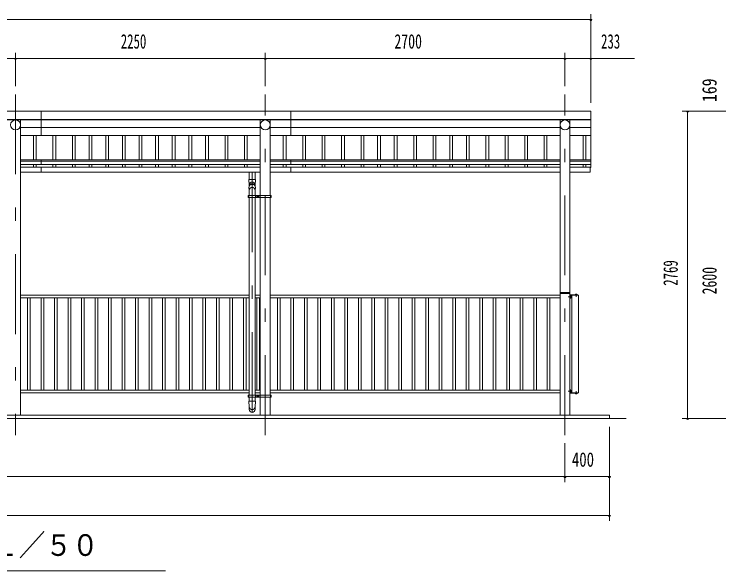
# Model space of a CAD drawing. Units: millimetres, scale not verified. Extents: x -26656 to 26658, y -10500 to 10500.
# Drawn here: x 4023 to 10372, y 420 to 5439 of the extents above; entities that cross this region are included whole.
import ezdxf
from ezdxf.enums import TextEntityAlignment as Align

# ---------------------------------------------------------------- set-up
doc = ezdxf.new("R2010")
doc.units = ezdxf.units.MM
doc.header["$LTSCALE"] = 60
doc.linetypes.add('USER3', pattern=[24, 12, -5, 2, -5])
for name, color, linetype, lineweight in [('0-2_1-05BOLD', 7, 'Continuous', 18), ('0-3_1-25CENTER', 3, 'USER3', 18), ('0-4_1-45THIN', 4, 'Continuous', 18), ('0-5_1-55DIM', 3, 'Continuous', 18)]:
    doc.layers.add(name, color=color, linetype=linetype, lineweight=lineweight)
doc.styles.add('ＭＳ ゴシック', font='')
doc.styles.get('ＭＳ ゴシック').set_extended_font_data('MS Gothic')

msp = doc.modelspace()

# ---------------------------------------------------------------- linework, layer by layer
at = {"layer": '0-2_1-05BOLD'}
for p, q in [((4265.91, 4345.48), (4265.91, 4563.67)), ((6515.91, 4345.48), (6515.91, 4563.67)), ((-1447.09, 4488.53), (9218.91, 4488.53)), ((9218.91, 4484.46), (-1447.09, 4484.46)), ((4080.46, 4484.46), (4080.46, 1824.67)), ((6241.36, 4484.46), (6241.36, 3802.67)), ((6330.46, 3802.67), (6330.46, 4484.46)), ((8941.36, 1824.67), (8941.36, 4484.46)), ((9030.46, 4484.46), (9030.46, 1824.67)), ((6241.36, 4414.97), (4080.46, 4414.97)), ((8941.36, 4414.97), (6330.46, 4414.97)), ((9030.46, 4414.97), (9218.91, 4414.97)), ((4080.46, 4345.48), (6241.36, 4345.48)), ((6330.46, 4345.48), (8941.36, 4345.48)), ((9218.91, 4345.48), (9030.46, 4345.48)), ((6241.36, 4123.86), (4080.46, 4123.86)), ((4080.46, 4113.43), (6241.36, 4113.43)), ((6241.36, 4083.82), (4080.46, 4083.82)), ((4265.91, 4123.86), (4265.91, 4083.82)), ((8941.36, 4123.86), (6330.46, 4123.86)), ((6330.46, 4113.43), (8941.36, 4113.43)), ((8941.36, 4083.82), (6330.46, 4083.82)), ((6515.91, 4083.82), (6515.91, 4123.86)), ((9030.46, 4123.86), (9218.91, 4123.86)), ((9218.91, 4113.43), (9030.46, 4113.43)), ((9218.91, 4083.82), (9030.46, 4083.82)), ((4080.46, 4057.49), (6241.36, 4057.49)), ((6241.36, 4012.49), (4080.46, 4012.49)), ((4265.91, 4057.49), (4265.91, 4012.49)), ((6140.41, 4012.49), (6140.41, 3947.34)), ((6195.41, 3947.34), (6195.41, 4012.49)), ((6330.46, 4057.49), (8941.36, 4057.49)), ((8941.36, 4012.49), (6330.46, 4012.49)), ((6515.91, 4012.49), (6515.91, 4057.49)), ((6132.71, 3794.67), (6138.81, 3794.67)), ((6138.81, 3786.67), (6138.81, 3802.67)), ((6140.41, 2002.67), (6140.41, 3786.67)), ((6195.41, 3786.67), (6195.41, 2002.67)), ((6197.01, 3802.67), (6197.01, 3786.67)), ((6239.76, 3802.67), (6239.76, 3786.67)), ((6241.36, 3786.67), (6241.36, 2002.67)), ((6330.46, 2002.67), (6330.46, 3786.67)), ((6332.06, 3786.67), (6332.06, 3802.67)), ((6332.06, 3794.67), (6338.16, 3794.67)), ((8944.36, 2927.67), (9027.46, 2927.67)), ((6140.41, 2904.67), (4080.46, 2904.67)), ((4080.46, 2879.67), (6140.41, 2879.67)), ((6195.41, 2904.67), (6241.36, 2904.67)), ((6241.36, 2879.67), (6195.41, 2879.67)), ((8941.36, 2904.67), (6330.46, 2904.67)), ((6330.46, 2879.67), (8941.36, 2879.67)), ((9030.46, 2919.67), (8941.36, 2919.67)), ((9035.26, 2891.67), (9037.26, 2889.67)), ((9037.26, 2887.67), (9035.26, 2889.67)), ((9037.26, 2893.42), (9042.06, 2893.42)), ((9042.06, 2885.92), (9037.26, 2885.92)), ((9046.66, 2024.67), (9046.66, 2904.67)), ((9082.57, 2912.96), (9082.57, 2909.47)), ((9088.35, 2909.47), (9088.35, 2912.96)), ((6140.41, 2049.67), (4080.46, 2049.67)), ((6241.36, 2049.67), (6195.41, 2049.67)), ((8941.36, 2049.67), (6330.46, 2049.67)), ((9037.26, 2041.67), (9035.26, 2039.67)), ((9035.26, 2037.67), (9037.26, 2039.67)), ((9042.06, 2043.42), (9037.26, 2043.42)), ((9037.26, 2035.92), (9042.06, 2035.92)), ((4080.46, 2024.67), (6140.41, 2024.67)), ((6132.71, 1994.67), (6138.81, 1994.67)), ((6138.81, 1986.67), (6138.81, 2002.67)), ((6140.41, 1949.76), (6140.41, 1986.67)), ((6195.41, 2024.67), (6241.36, 2024.67)), ((6195.41, 1986.67), (6195.41, 1949.76)), ((6197.01, 2002.67), (6197.01, 1986.67)), ((6239.76, 2002.67), (6239.76, 1986.67)), ((6241.36, 1986.67), (6241.36, 1824.67)), ((6330.46, 2024.67), (8941.36, 2024.67)), ((6330.46, 1824.67), (6330.46, 1986.67)), ((6332.06, 1986.67), (6332.06, 2002.67)), ((6332.06, 1994.67), (6338.16, 1994.67)), ((9082.57, 2016.38), (9082.57, 2019.87)), ((9088.35, 2019.87), (9088.35, 2016.38)), ((-1764.09, 1794.67), (9535.91, 1794.67)), ((9385.91, 1824.67), (-1614.09, 1824.67)), ((9385.91, 1824.67), (9385.91, 1794.67))]:
    msp.add_line(p, q, dxfattribs=at)
for points in [[(-1447.09, 4054.91), (-1447.09, 4563.67), (9218.91, 4563.67), (9218.91, 4054.91), (9213.91, 4054.91)], [(9030.46, 4057.49), (9213.91, 4057.49), (9213.91, 4012.49), (9030.46, 4012.49)], [(6140.41, 3885.11), (6140.41, 3897.68), (6138.41, 3947.34), (6197.41, 3947.34), (6195.41, 3897.68), (6195.41, 3885.11)], [(6140.41, 3802.67), (6140.41, 3850.17), (6138.41, 3876.01)], [(6197.4, 3876.13), (6195.41, 3850.17), (6195.41, 3802.67)], [(9033.66, 2903.67), (9033.66, 2872.87), (9030.46, 2872.87)], [(9033.66, 2881.17), (9035.26, 2881.17), (9035.26, 2898.17), (9033.66, 2898.17)], [(9034.66, 2907.87), (9100.46, 2907.87), (9100.46, 2904.67)], [(9034.66, 2904.67), (9106.66, 2904.67), (9106.66, 2024.67), (9034.66, 2024.67)], [(9035.26, 2897.47), (9037.26, 2897.47), (9037.26, 2881.87), (9035.26, 2881.87)], [(9037.26, 2882.16), (9042.06, 2882.16), (9042.76, 2883.37), (9042.76, 2895.97), (9042.06, 2897.18), (9037.26, 2897.18)], [(9091.71, 2907.87), (9091.71, 2909.47), (9079.21, 2909.47), (9079.21, 2907.87)], [(9079.69, 2909.47), (9079.69, 2912.96), (9080.56, 2913.47), (9090.36, 2913.47), (9091.23, 2912.96), (9091.23, 2909.47)], [(9033.66, 2025.67), (9033.66, 2056.47), (9030.46, 2056.47)], [(9033.66, 2048.17), (9035.26, 2048.17), (9035.26, 2031.17), (9033.66, 2031.17)], [(9035.26, 2031.87), (9037.26, 2031.87), (9037.26, 2047.47), (9035.26, 2047.47)], [(9037.26, 2047.18), (9042.06, 2047.18), (9042.76, 2045.97), (9042.76, 2033.37), (9042.06, 2032.17), (9037.26, 2032.17)], [(9034.66, 2021.47), (9100.46, 2021.47), (9100.46, 2024.67)], [(9091.71, 2021.47), (9091.71, 2019.87), (9079.21, 2019.87), (9079.21, 2021.47)], [(9079.69, 2019.87), (9079.69, 2016.38), (9080.56, 2015.87), (9090.36, 2015.87), (9091.23, 2016.38), (9091.23, 2019.87)], [(6195.41, 1874.25), (6195.41, 1900.1), (6197.41, 1949.76), (6138.41, 1949.76), (6140.41, 1900.1), (6140.41, 1874.25)]]:
    msp.add_lwpolyline(points, dxfattribs=at)
for points in [[(6132.71, 3786.67), (6132.71, 3802.67), (6338.16, 3802.67), (6338.16, 3786.67)], [(6213.38, 3797.56), (6218.38, 3800.44), (6223.39, 3797.56), (6223.39, 3791.78), (6218.38, 3788.9), (6213.38, 3791.78)], [(6132.71, 2002.67), (6132.71, 1986.67), (6338.16, 1986.67), (6338.16, 2002.67)], [(6213.38, 1991.78), (6218.38, 1988.9), (6223.39, 1991.78), (6223.39, 1997.56), (6218.38, 2000.44), (6213.38, 1997.56)]]:
    msp.add_lwpolyline(points, close=True, dxfattribs=at)
for centre, radius in [((4035.91, 4439.91), 44.55), ((6285.91, 4439.91), 44.55), ((8985.91, 4439.91), 44.55), ((6218.38, 3794.67), 6.25), ((6218.38, 3794.67), 4.9), ((6218.38, 1994.67), 6.25), ((6218.38, 1994.67), 4.9)]:
    msp.add_circle(centre, radius, dxfattribs=at)
for centre, radius, start, end in [((4035.91, 4439.22), 44.55, 180, 0), ((6285.91, 4439.22), 44.55, 180, 0), ((8985.91, 4439.22), 44.55, 180, 0), ((6167.91, 3874.29), 29.55, 3.56303, 176.43697), ((6167.91, 3897.97), 27.55, 3.55867, 176.44133), ((6167.91, 3882.8), 27.55, 3.55867, 176.44133), ((6167.91, 3849.19), 27.55, 3.55867, 176.44133), ((8944.36, 2924.67), 3, 90, 180), ((9027.46, 2924.67), 3, 0, 90), ((9034.66, 2903.67), 4.2, 90, 180), ((9034.66, 2903.67), 1, 90, 180), ((9032.3, 2889.67), 10.46, 338.97459, 21.0237), ((9039.89, 2895.3), 2.88, 319.27318, 360), ((9039.89, 2884.04), 2.88, 0, 40.72682), ((9081.13, 2911.15), 2.32, 51.46857, 90), ((9085.46, 2904.96), 8.51, 70.17088, 109.83133), ((9089.79, 2911.15), 2.32, 90, 128.54623), ((9032.3, 2039.67), 10.46, 338.9763, 21.02541), ((9039.89, 2045.3), 2.88, 319.27318, 360), ((9039.89, 2034.04), 2.88, 0, 40.72682), ((9034.66, 2025.67), 4.2, 180, 270), ((9034.66, 2025.67), 1, 180, 270), ((9081.13, 2018.19), 2.32, 270, 308.53143), ((9085.46, 2024.38), 8.51, 250.16867, 289.82912), ((9089.79, 2018.19), 2.32, 231.45377, 270), ((6167.91, 1901.08), 27.55, 183.55867, 356.44133), ((6167.91, 1875.97), 27.55, 183.56303, 356.43697)]:
    msp.add_arc(centre, radius, start, end, dxfattribs=at)
at = {"layer": '0-3_1-25CENTER'}
for p, q in [((4035.91, 4714.67), (4035.91, 1644.67)), ((6285.91, 1644.67), (6285.91, 4714.67)), ((8985.91, 1644.67), (8985.91, 4714.67)), ((6167.91, 4012.49), (6167.91, 1836.31)), ((6230.88, 3794.67), (6205.88, 3794.67)), ((6218.38, 3782.17), (6218.38, 3807.17)), ((9046.77, 2889.67), (9014.86, 2889.67)), ((9085.46, 2916.38), (9085.46, 2890.19)), ((9014.86, 2039.67), (9046.77, 2039.67)), ((9085.46, 2039.15), (9085.46, 2012.96)), ((6230.88, 1994.67), (6205.88, 1994.67)), ((6218.38, 1982.17), (6218.38, 2007.17))]:
    msp.add_line(p, q, dxfattribs=at)
at = {"layer": '0-4_1-45THIN'}
for p, q in [((4198.41, 4345.48), (4198.41, 4123.86)), ((4223.41, 4123.86), (4223.41, 4345.48)), ((4373.41, 4123.86), (4373.41, 4345.48)), ((4398.41, 4345.48), (4398.41, 4123.86)), ((4548.41, 4345.48), (4548.41, 4123.86)), ((4573.41, 4123.86), (4573.41, 4345.48)), ((4698.41, 4123.86), (4698.41, 4345.48)), ((4723.41, 4345.48), (4723.41, 4123.86)), ((4848.41, 4345.48), (4848.41, 4123.86)), ((4873.41, 4123.86), (4873.41, 4345.48)), ((4998.41, 4123.86), (4998.41, 4345.48)), ((5023.41, 4345.48), (5023.41, 4123.86)), ((5148.41, 4345.48), (5148.41, 4123.86)), ((5173.41, 4123.86), (5173.41, 4345.48)), ((5298.41, 4123.86), (5298.41, 4345.48)), ((5323.41, 4345.48), (5323.41, 4123.86)), ((5448.41, 4345.48), (5448.41, 4123.86)), ((5473.41, 4123.86), (5473.41, 4345.48)), ((5598.41, 4123.86), (5598.41, 4345.48)), ((5623.41, 4345.48), (5623.41, 4123.86)), ((5748.41, 4345.48), (5748.41, 4123.86)), ((5773.41, 4123.86), (5773.41, 4345.48)), ((5923.41, 4123.86), (5923.41, 4345.48)), ((5948.41, 4345.48), (5948.41, 4123.86)), ((6098.41, 4345.48), (6098.41, 4123.86)), ((6123.41, 4123.86), (6123.41, 4345.48)), ((6448.41, 4123.86), (6448.41, 4345.48)), ((6473.41, 4345.48), (6473.41, 4123.86)), ((6623.41, 4345.48), (6623.41, 4123.86)), ((6648.41, 4123.86), (6648.41, 4345.48)), ((6798.41, 4123.86), (6798.41, 4345.48)), ((6823.41, 4345.48), (6823.41, 4123.86)), ((6973.41, 4345.48), (6973.41, 4123.86)), ((6998.41, 4123.86), (6998.41, 4345.48)), ((7148.41, 4123.86), (7148.41, 4345.48)), ((7173.41, 4345.48), (7173.41, 4123.86)), ((7298.41, 4345.48), (7298.41, 4123.86)), ((7323.41, 4123.86), (7323.41, 4345.48)), ((7448.41, 4123.86), (7448.41, 4345.48)), ((7473.41, 4345.48), (7473.41, 4123.86)), ((7623.41, 4345.48), (7623.41, 4123.86)), ((7648.41, 4123.86), (7648.41, 4345.48)), ((7798.41, 4123.86), (7798.41, 4345.48)), ((7823.41, 4345.48), (7823.41, 4123.86)), ((7948.41, 4345.48), (7948.41, 4123.86)), ((7973.41, 4123.86), (7973.41, 4345.48)), ((8098.41, 4123.86), (8098.41, 4345.48)), ((8123.41, 4345.48), (8123.41, 4123.86)), ((8273.41, 4345.48), (8273.41, 4123.86)), ((8298.41, 4123.86), (8298.41, 4345.48)), ((8448.41, 4123.86), (8448.41, 4345.48)), ((8473.41, 4345.48), (8473.41, 4123.86)), ((8623.41, 4345.48), (8623.41, 4123.86)), ((8648.41, 4123.86), (8648.41, 4345.48)), ((8798.41, 4123.86), (8798.41, 4345.48)), ((8823.41, 4345.48), (8823.41, 4123.86)), ((9148.41, 4345.48), (9148.41, 4123.86)), ((9173.41, 4123.86), (9173.41, 4345.48)), ((4198.41, 4083.82), (4198.41, 4057.49)), ((4223.41, 4057.49), (4223.41, 4083.82)), ((4373.41, 4057.49), (4373.41, 4083.82)), ((4398.41, 4083.82), (4398.41, 4057.49)), ((4548.41, 4083.82), (4548.41, 4057.49)), ((4573.41, 4057.49), (4573.41, 4083.82)), ((4698.41, 4057.49), (4698.41, 4083.82)), ((4723.41, 4083.82), (4723.41, 4057.49)), ((4848.41, 4083.82), (4848.41, 4057.49)), ((4873.41, 4057.49), (4873.41, 4083.82)), ((4998.41, 4057.49), (4998.41, 4083.82)), ((5023.41, 4083.82), (5023.41, 4057.49)), ((5148.41, 4083.82), (5148.41, 4057.49)), ((5173.41, 4057.49), (5173.41, 4083.82)), ((5298.41, 4057.49), (5298.41, 4083.82)), ((5323.41, 4083.82), (5323.41, 4057.49)), ((5448.41, 4083.82), (5448.41, 4057.49)), ((5473.41, 4057.49), (5473.41, 4083.82)), ((5598.41, 4057.49), (5598.41, 4083.82)), ((5623.41, 4083.82), (5623.41, 4057.49)), ((5748.41, 4083.82), (5748.41, 4057.49)), ((5773.41, 4057.49), (5773.41, 4083.82)), ((5923.41, 4057.49), (5923.41, 4083.82)), ((5948.41, 4083.82), (5948.41, 4057.49)), ((6098.41, 4083.82), (6098.41, 4057.49)), ((6123.41, 4057.49), (6123.41, 4083.82)), ((6448.41, 4057.49), (6448.41, 4083.82)), ((6473.41, 4083.82), (6473.41, 4057.49)), ((6623.41, 4083.82), (6623.41, 4057.49)), ((6648.41, 4057.49), (6648.41, 4083.82)), ((6798.41, 4057.49), (6798.41, 4083.82)), ((6823.41, 4083.82), (6823.41, 4057.49)), ((6973.41, 4083.82), (6973.41, 4057.49)), ((6998.41, 4057.49), (6998.41, 4083.82)), ((7148.41, 4057.49), (7148.41, 4083.82)), ((7173.41, 4083.82), (7173.41, 4057.49)), ((7298.41, 4083.82), (7298.41, 4057.49)), ((7323.41, 4057.49), (7323.41, 4083.82)), ((7448.41, 4057.49), (7448.41, 4083.82)), ((7473.41, 4083.82), (7473.41, 4057.49)), ((7623.41, 4083.82), (7623.41, 4057.49)), ((7648.41, 4057.49), (7648.41, 4083.82)), ((7798.41, 4057.49), (7798.41, 4083.82)), ((7823.41, 4083.82), (7823.41, 4057.49)), ((7948.41, 4083.82), (7948.41, 4057.49)), ((7973.41, 4057.49), (7973.41, 4083.82)), ((8098.41, 4057.49), (8098.41, 4083.82)), ((8123.41, 4083.82), (8123.41, 4057.49)), ((8273.41, 4083.82), (8273.41, 4057.49)), ((8298.41, 4057.49), (8298.41, 4083.82)), ((8448.41, 4057.49), (8448.41, 4083.82)), ((8473.41, 4083.82), (8473.41, 4057.49)), ((8623.41, 4083.82), (8623.41, 4057.49)), ((8648.41, 4057.49), (8648.41, 4083.82)), ((8798.41, 4057.49), (8798.41, 4083.82)), ((8823.41, 4083.82), (8823.41, 4057.49)), ((9148.41, 4083.82), (9148.41, 4057.49)), ((9173.41, 4057.49), (9173.41, 4083.82)), ((4145.41, 2049.67), (4145.41, 2879.67)), ((4169.41, 2879.67), (4169.41, 2049.67)), ((4266.91, 2049.67), (4266.91, 2879.67)), ((4290.91, 2879.67), (4290.91, 2049.67)), ((4388.41, 2049.67), (4388.41, 2879.67)), ((4412.41, 2879.67), (4412.41, 2049.67)), ((4509.91, 2049.67), (4509.91, 2879.67)), ((4533.91, 2879.67), (4533.91, 2049.67)), ((4631.42, 2049.67), (4631.42, 2879.67)), ((4655.41, 2879.67), (4655.41, 2049.67)), ((4752.91, 2049.67), (4752.91, 2879.67)), ((4776.91, 2879.67), (4776.91, 2049.67)), ((4874.41, 2049.67), (4874.41, 2879.67)), ((4898.41, 2879.67), (4898.41, 2049.67)), ((4995.91, 2049.67), (4995.91, 2879.67)), ((5019.91, 2879.67), (5019.91, 2049.67)), ((5117.41, 2049.67), (5117.41, 2879.67)), ((5141.41, 2879.67), (5141.41, 2049.67)), ((5238.91, 2049.67), (5238.91, 2879.67)), ((5262.91, 2879.67), (5262.91, 2049.67)), ((5360.41, 2049.67), (5360.41, 2879.67)), ((5384.41, 2879.67), (5384.41, 2049.67)), ((5481.91, 2049.67), (5481.91, 2879.67)), ((5505.91, 2879.67), (5505.91, 2049.67)), ((5603.41, 2049.67), (5603.41, 2879.67)), ((5627.41, 2879.67), (5627.41, 2049.67)), ((5724.91, 2049.67), (5724.91, 2879.67)), ((5748.91, 2879.67), (5748.91, 2049.67)), ((5846.41, 2049.67), (5846.41, 2879.67)), ((5870.41, 2879.67), (5870.41, 2049.67)), ((5967.91, 2049.67), (5967.91, 2879.67)), ((5991.91, 2879.67), (5991.91, 2049.67)), ((6089.41, 2049.67), (6089.41, 2879.67)), ((6113.41, 2879.67), (6113.41, 2049.67)), ((6210.91, 2049.67), (6210.91, 2879.67)), ((6234.91, 2879.67), (6234.91, 2049.67)), ((6395.41, 2049.67), (6395.41, 2879.67)), ((6419.41, 2879.67), (6419.41, 2049.67)), ((6516.91, 2049.67), (6516.91, 2879.67)), ((6540.91, 2879.67), (6540.91, 2049.67)), ((6638.41, 2049.67), (6638.41, 2879.67)), ((6662.41, 2879.67), (6662.41, 2049.67)), ((6759.91, 2049.67), (6759.91, 2879.67)), ((6783.91, 2879.67), (6783.91, 2049.67)), ((6881.41, 2049.67), (6881.41, 2879.67)), ((6905.41, 2879.67), (6905.41, 2049.67)), ((7002.91, 2049.67), (7002.91, 2879.67)), ((7026.91, 2879.67), (7026.91, 2049.67)), ((7124.41, 2049.67), (7124.41, 2879.67)), ((7148.41, 2879.67), (7148.41, 2049.67)), ((7245.91, 2049.67), (7245.91, 2879.67)), ((7269.91, 2879.67), (7269.91, 2049.67)), ((7367.41, 2049.67), (7367.41, 2879.67)), ((7391.41, 2879.67), (7391.41, 2049.67)), ((7488.91, 2049.67), (7488.91, 2879.67)), ((7512.91, 2879.67), (7512.91, 2049.67)), ((7610.41, 2049.67), (7610.41, 2879.67)), ((7634.41, 2879.67), (7634.41, 2049.67)), ((7731.91, 2049.67), (7731.91, 2879.67)), ((7755.91, 2879.67), (7755.91, 2049.67)), ((7853.41, 2049.67), (7853.41, 2879.67)), ((7877.41, 2879.67), (7877.41, 2049.67)), ((7974.91, 2049.67), (7974.91, 2879.67)), ((7998.91, 2879.67), (7998.91, 2049.67)), ((8096.41, 2049.67), (8096.41, 2879.67)), ((8120.41, 2879.67), (8120.41, 2049.67)), ((8217.91, 2049.67), (8217.91, 2879.67)), ((8241.91, 2879.67), (8241.91, 2049.67)), ((8339.41, 2049.67), (8339.41, 2879.67)), ((8363.41, 2879.67), (8363.41, 2049.67)), ((8460.91, 2049.67), (8460.91, 2879.67)), ((8484.91, 2879.67), (8484.91, 2049.67)), ((8582.41, 2049.67), (8582.41, 2879.67)), ((8606.41, 2879.67), (8606.41, 2049.67)), ((8703.91, 2049.67), (8703.91, 2879.67)), ((8727.91, 2879.67), (8727.91, 2049.67)), ((8825.41, 2049.67), (8825.41, 2879.67)), ((8849.41, 2879.67), (8849.41, 2049.67))]:
    msp.add_line(p, q, dxfattribs=at)
at = {"layer": '0-5_1-55DIM'}
for p, q in [((9218.91, 4639.67), (9218.91, 5438.67)), ((9218.91, 5388.67), (-1447.09, 5388.67)), ((9228.91, 5388.67), (9208.91, 5388.67)), ((4035.91, 5088.67), (4035.91, 4789.67)), ((6285.91, 4789.67), (6285.91, 5088.67)), ((8985.91, 4789.67), (8985.91, 5088.67)), ((-1839.59, 5038.67), (9611.41, 5038.67)), ((4045.91, 5038.67), (4025.91, 5038.67)), ((6295.91, 5038.67), (6275.91, 5038.67)), ((8995.91, 5038.67), (8975.91, 5038.67)), ((9228.91, 5038.67), (9208.91, 5038.67)), ((10040.91, 4563.67), (10890.91, 4563.67)), ((10100.91, 4563.67), (10080.91, 4563.67)), ((10090.91, 1794.67), (10090.91, 4563.67)), ((10090.91, 1794.67), (10090.91, 4563.67)), ((10910.9, 1794.67), (10040.91, 1794.67)), ((10100.91, 1794.67), (10080.91, 1794.67)), ((9385.91, 1719.67), (9385.91, 869.67)), ((8985.91, 1219.67), (8985.91, 1569.67)), ((-1614.09, 1269.67), (9385.91, 1269.67)), ((8995.91, 1269.67), (8975.91, 1269.67)), ((9395.91, 1269.67), (9375.91, 1269.67)), ((9385.91, 919.67), (-1614.09, 919.67)), ((9395.91, 919.67), (9375.91, 919.67)), ((2385.91, 419.67), (5385.91, 419.67))]:
    msp.add_line(p, q, dxfattribs=at)
for centre in [(9218.91, 5388.67), (4035.91, 5038.67), (6285.91, 5038.67), (8985.91, 5038.67), (9218.91, 5038.67), (10090.91, 4563.67), (10090.91, 1794.67), (8985.91, 1269.67), (9385.91, 1269.67), (9385.91, 919.67)]:
    msp.add_arc(centre, 10, 180, 0, dxfattribs=at)

# ---------------------------------------------------------------- texts
at = {"layer": '0-5_1-55DIM', "color": 7, "style": 'ＭＳ ゴシック'}
for s, height, width, p in [('2250', 130.2, 0.65, (4984.23, 5088.67)), ('2700', 130.2, 0.7, (7449.31, 5088.67)), ('233', 130.2, 0.65, (9310.74, 5088.67)), ('400', 130.2, 0.75, (9048.29, 1319.67)), ('正面図\u3000Ｓ＝１／５０', 195.4, 0.9, (2385.91, 496.31))]:
    msp.add_text(s, height=height, dxfattribs=dict(at, width=width)).set_placement(p, align=Align.BOTTOM_LEFT)
for s, width, p in [('169', 0.8, (10390.91, 4645.84)), ('2769', 0.65, (10040.91, 2989.93)), ('2600', 0.7, (10390.91, 2911.92))]:
    msp.add_text(s, height=130.2, rotation=90, dxfattribs=dict(at, width=width)).set_placement(p, align=Align.BOTTOM_LEFT)

doc.saveas('drawing.dxf')
